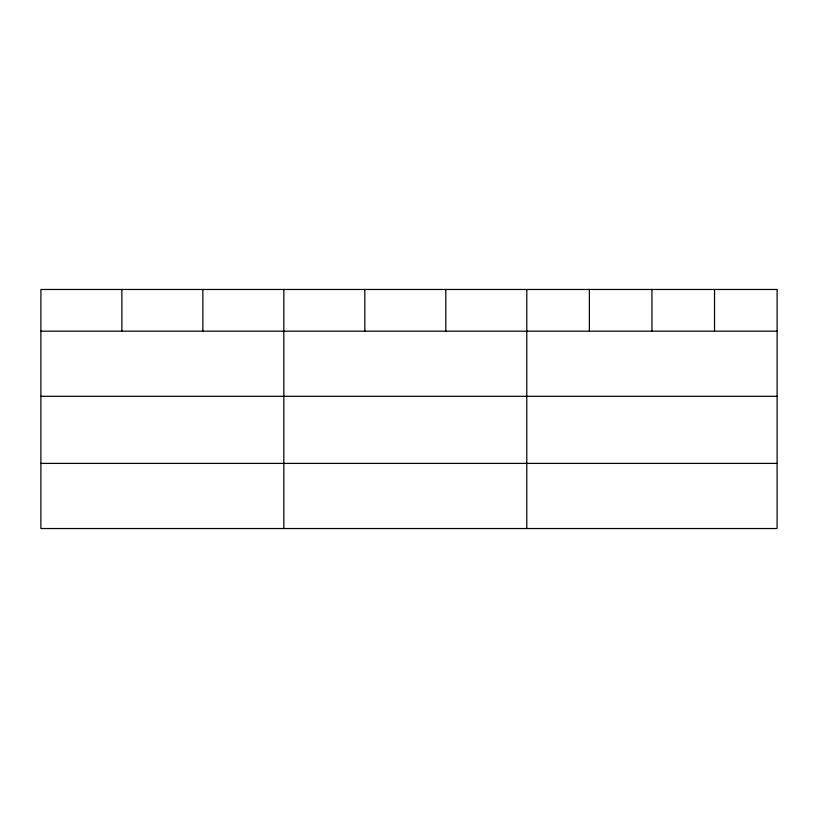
<?xml version="1.0" encoding="UTF-8"?>
<svg xmlns="http://www.w3.org/2000/svg" width="818" height="818" viewBox="0 0 818 818"><rect width="100%" height="100%" fill="white"/><g stroke="black" fill="none" stroke-linecap="round" stroke-linejoin="round"><path stroke-width="1.23" d="M40.9 331.167L777.1 331.167M40.9 396.29L777.1 396.29M40.9 463.397L777.1 463.397M714.523 289.47L714.523 331.167M651.946 289.47L651.946 331.167M589.369 289.47L589.369 331.167M526.792 289.47L526.792 528.53M445.81 289.47L445.81 331.167M364.828 289.47L364.828 331.167M283.846 289.47L283.846 528.53M202.864 289.47L202.864 331.167M121.882 289.47L121.882 331.167M777.1 289.47L40.9 289.47L40.9 528.53L777.1 528.53L777.1 289.47"/></g></svg>
